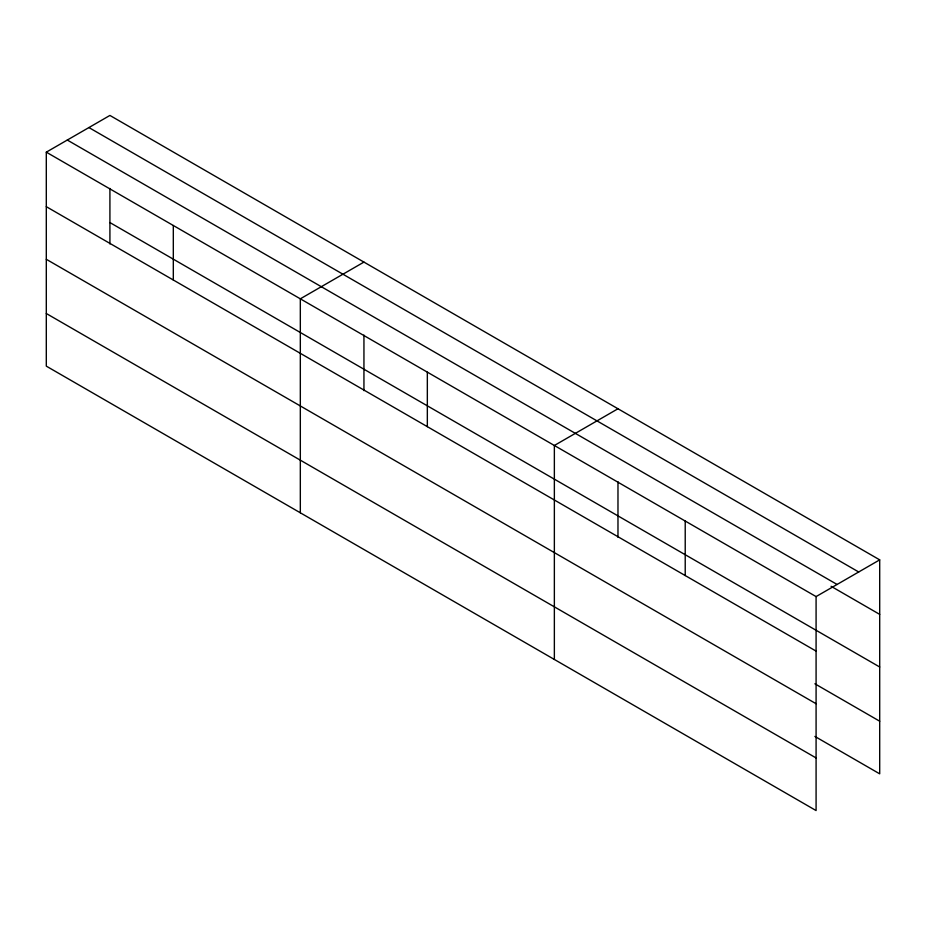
<?xml version="1.0" encoding="UTF-8"?>
<svg xmlns="http://www.w3.org/2000/svg" width="926" height="926" viewBox="0 0 926 926"><rect width="100%" height="100%" fill="white"/><g stroke="black" fill="none" stroke-linecap="round" stroke-linejoin="round"><path stroke-width="1.39" d="M46.3 152.165L816.084 596.587L816.084 810.563L46.3 366.14L46.3 152.165L109.916 115.437L879.7 559.86L879.7 773.835L814.892 736.425M363.941 262.093L300.325 298.82L300.325 512.796M617.978 408.76L554.361 445.487L554.361 659.462M816.084 596.587L879.7 559.86M88.919 127.556L858.703 571.979M67.297 140.046L837.081 584.468M831.097 586.308L879.7 614.378M109.916 222.564L879.7 666.998M46.3 206.672L816.084 651.105M814.892 683.793L879.7 721.215M46.3 259.292L816.084 703.725M46.3 313.509L816.084 757.943M685.217 521.037L685.217 575.555M617.978 481.763L617.978 537.288M427.337 372.159L427.337 426.666M363.941 335.096L363.941 390.633M173.312 225.493L173.312 279.999M109.916 188.429L109.916 243.966"/></g></svg>
